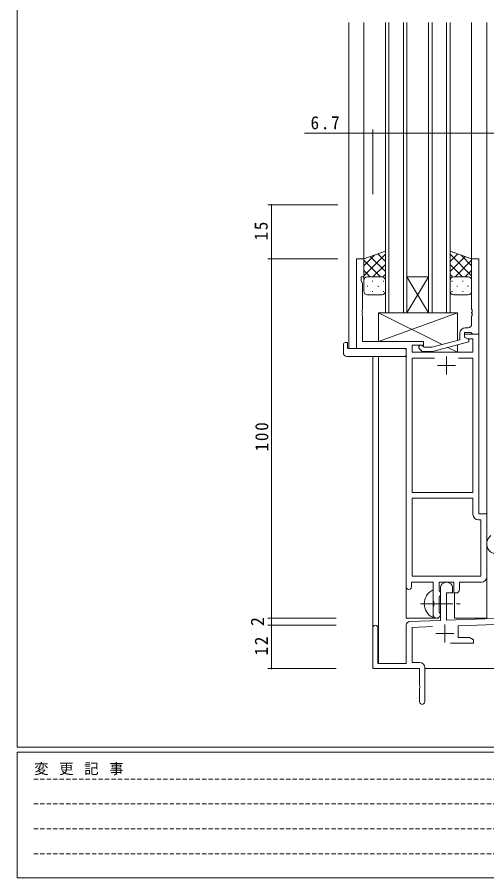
# Model space of a CAD drawing. Units: millimetres on the paper. Extents: x -420 to 373, y -297 to 267.
# Drawn here: x -417.7 to -287.1, y -297 to -57.5 of the extents above; entities that cross this region are included whole.
import ezdxf
from ezdxf.enums import TextEntityAlignment as Align

# ---------------------------------------------------------------- set-up
doc = ezdxf.new("R2010")
doc.units = ezdxf.units.MM
doc.linetypes.add('CHAIN2', pattern=[12, 9, -1, 1, -1])
doc.linetypes.add('DASHED1', pattern=[1.8, 1.2, -0.6])
for name, color, linetype, lineweight in [('0-1_YKK_ZWAK', 7, 'Continuous', 9), ('0-3_YKK_12', 2, 'Continuous', 9), ('0-4_YKK_D', 6, 'Continuous', 9), ('0-6_YKK_13', 4, 'Continuous', 9), ('0-7_YKK_11', 7, 'Continuous', 9)]:
    doc.layers.add(name, color=color, linetype=linetype, lineweight=lineweight)
doc.styles.add('ＭＳ ゴシック', font='')
doc.styles.get('ＭＳ ゴシック').set_extended_font_data('MS Gothic')

msp = doc.modelspace()

# ---------------------------------------------------------------- linework, layer by layer
at = {"layer": '0-1_YKK_ZWAK'}
for p, q in [((-417.7, -260.6), (-417.7, 264.4)), ((352.3, -260.6), (-417.7, -260.6)), ((-417.7, -297), (-417.7, -262)), ((314.5, -262), (-417.7, -262)), ((-417.7, -297), (314.5, -297))]:
    msp.add_line(p, q, dxfattribs=at)
at = {"layer": '0-1_YKK_ZWAK', "linetype": 'DASHED1'}
for p, q in [((-413.101, -269.512), (-164.909, -269.512)), ((-413.101, -276.441), (-164.909, -276.441)), ((-413.101, -283.37), (-164.909, -283.37)), ((-413.101, -290.298), (-164.909, -290.298))]:
    msp.add_line(p, q, dxfattribs=at)
at = {"layer": '0-3_YKK_12'}
for p, q in [((-325.515, -58.975), (-325.515, -149.725)), ((-321.315, -58.975), (-321.315, -125.225)), ((-315.315, -58.975), (-315.315, -139.726)), ((-314.315, -139.726), (-314.315, -58.975)), ((-310.315, -58.975), (-310.315, -139.726)), ((-309.315, -139.726), (-309.315, -58.975)), ((-303.315, -58.975), (-303.315, -139.726)), ((-302.315, -139.726), (-302.315, -58.975)), ((-298.315, -58.975), (-298.315, -139.726)), ((-297.315, -139.726), (-297.315, -58.975)), ((-291.315, -58.975), (-291.315, -125.225)), ((-287.115, -58.975), (-287.115, -224.725)), ((-303.315, -139.726), (-309.315, -129.726)), ((-309.315, -139.726), (-303.315, -129.726)), ((-309.315, -129.726), (-303.315, -129.726)), ((-315.315, -139.726), (-309.315, -139.726)), ((-309.315, -139.726), (-303.315, -139.726)), ((-303.315, -139.726), (-297.315, -139.726)), ((-323.015, -149.725), (-325.515, -149.725)), ((-309.515, -224.725), (-309.515, -150.025)), ((-318.815, -151.913), (-318.815, -227.425)), ((-317.185, -151.913), (-317.185, -237.325)), ((-296.115, -224.725), (-296.115, -217.709)), ((-309.515, -224.725), (-300.514, -224.725)), ((-300.514, -224.725), (-300.514, -224.59)), ((-296.115, -224.725), (-287.115, -224.725)), ((-304.315, -238.725), (-248.815, -238.725))]:
    msp.add_line(p, q, dxfattribs=at)
at = {"layer": '0-4_YKK_D'}
for p, q in [((-325.515, -106.725), (-325.515, -88.725)), ((-318.815, -106.725), (-318.815, -88.725)), ((-318.815, -106.725), (-318.815, -88.725)), ((-318.815, -89.725), (-248.815, -89.725)), ((-328.515, -109.725), (-348.002, -109.725)), ((-347.002, -124.725), (-347.002, -109.725)), ((-328.515, -124.725), (-348.002, -124.725)), ((-329.015, -124.725), (-348.002, -124.725)), ((-347.002, -224.725), (-347.002, -124.725)), ((-329.015, -224.725), (-348.002, -224.725)), ((-329.015, -224.725), (-348.002, -224.725)), ((-347.002, -226.725), (-347.002, -224.725)), ((-329.015, -226.725), (-348.002, -226.725)), ((-329.015, -226.725), (-348.002, -226.725)), ((-347.002, -226.725), (-347.002, -238.725)), ((-329.015, -238.725), (-348.002, -238.725))]:
    msp.add_line(p, q, dxfattribs=at)
msp.add_lwpolyline([(-318.815, -89.725), (-325.515, -89.725), (-337.816, -89.725)], dxfattribs=at)
for centre, start, end in [((-325.515, -89.725), 0, 180), ((-325.515, -89.725), 180, 0), ((-318.815, -89.725), 0, 180), ((-318.815, -89.725), 0, 180), ((-318.815, -89.725), 180, 0), ((-318.815, -89.725), 180, 0), ((-347.002, -109.725), 90, 270), ((-347.002, -109.725), 270, 90), ((-347.002, -124.725), 90, 270), ((-347.002, -124.725), 90, 270), ((-347.002, -124.725), 270, 90), ((-347.002, -124.725), 270, 90), ((-347.002, -224.725), 90, 270), ((-347.002, -224.725), 90, 270), ((-347.002, -224.725), 270, 90), ((-347.002, -224.725), 270, 90), ((-347.002, -226.725), 90, 270), ((-347.002, -226.725), 90, 270), ((-347.002, -226.725), 270, 90), ((-347.002, -226.725), 270, 90), ((-347.002, -238.725), 90, 270), ((-347.002, -238.725), 270, 90)]:
    msp.add_arc(centre, 0.106, start, end, dxfattribs=at)
at = {"layer": '0-6_YKK_13'}
for p, q in [((-315.316, -122.582), (-321.316, -124.725)), ((-321.316, -129.457), (-315.316, -123.457)), ((-321.316, -126.629), (-318.356, -123.668)), ((-315.316, -128.277), (-319.512, -124.081)), ((-315.316, -125.448), (-317.428, -123.337)), ((-315.316, -130.947), (-315.316, -122.582)), ((-297.315, -122.582), (-291.315, -124.725)), ((-297.315, -130.947), (-297.315, -122.582)), ((-297.315, -125.448), (-295.203, -123.337)), ((-291.315, -129.457), (-297.315, -123.457)), ((-297.315, -128.277), (-293.119, -124.081)), ((-291.315, -126.629), (-294.276, -123.668)), ((-321.316, -124.725), (-321.316, -130.725)), ((-316.696, -129.725), (-321.316, -125.105)), ((-318.756, -129.725), (-315.316, -126.285)), ((-293.875, -129.725), (-297.315, -126.285)), ((-295.935, -129.725), (-291.315, -125.105)), ((-291.315, -124.725), (-291.315, -130.725)), ((-319.525, -129.725), (-321.316, -127.934)), ((-315.985, -129.782), (-315.316, -129.114)), ((-296.647, -129.782), (-297.315, -129.114)), ((-293.107, -129.725), (-291.315, -127.934)), ((-321.316, -133.725), (-321.316, -130.725)), ((-320.316, -129.725), (-316.716, -129.725)), ((-319.916, -129.725), (-316.316, -129.725)), ((-318.981, -130.947), (-318.781, -130.947)), ((-315.951, -130.947), (-315.751, -130.947)), ((-315.316, -130.725), (-315.316, -133.725)), ((-297.315, -130.725), (-297.315, -133.725)), ((-296.68, -130.947), (-296.88, -130.947)), ((-292.715, -129.725), (-296.315, -129.725)), ((-292.315, -129.725), (-295.915, -129.725)), ((-293.65, -130.947), (-293.85, -130.947)), ((-291.315, -133.725), (-291.315, -130.725)), ((-320.396, -132.362), (-320.196, -132.362)), ((-318.981, -133.777), (-318.781, -133.777)), ((-317.366, -132.362), (-317.166, -132.362)), ((-315.951, -133.777), (-315.751, -133.777)), ((-296.68, -133.777), (-296.88, -133.777)), ((-295.265, -132.362), (-295.465, -132.362)), ((-293.65, -133.777), (-293.85, -133.777)), ((-292.235, -132.362), (-292.435, -132.362)), ((-316.316, -134.725), (-320.316, -134.725)), ((-296.315, -134.725), (-292.315, -134.725)), ((-299.537, -148.564), (-317.215, -139.725)), ((-317.215, -147.725), (-295.215, -139.725)), ((-326.002, -148.033), (-325.815, -148.033)), ((-325.815, -148.033), (-325.815, -148.533)), ((-327.002, -150.913), (-327.002, -148.538)), ((-325.815, -149.425), (-325.815, -148.533)), ((-325.515, -149.725), (-310.015, -149.725)), ((-309.515, -150.225), (-309.515, -150.913)), ((-295.215, -150.725), (-297.919, -149.373)), ((-326.002, -151.913), (-310.015, -151.913)), ((-309.515, -150.913), (-309.515, -151.413)), ((-302.015, -224.321), (-302.015, -217.13))]:
    msp.add_line(p, q, dxfattribs=at)
at = {"layer": '0-6_YKK_13', "linetype": 'CHAIN2'}
msp.add_line((-305.515, -220.725), (-293.527, -220.725), dxfattribs=at)
at = {"layer": '0-6_YKK_13'}
for points in [[(-317.215, -147.725), (-317.215, -139.725), (-295.215, -139.725), (-295.215, -147.406)], [(-304.715, -149.177), (-304.715, -147.725), (-317.215, -147.725)], [(-295.215, -148.649), (-295.215, -150.725), (-304.715, -150.725), (-304.715, -150.525)]]:
    msp.add_lwpolyline(points, dxfattribs=at)
for centre, radius, start, end in [((-320.316, -130.725), 1, 89.99998, 179.99998), ((-320.316, -130.725), 1, 89.99998, 179.99998), ((-316.316, -130.725), 1, 359.99998, 89.99998), ((-316.316, -130.725), 1, 359.99998, 89.99998), ((-296.315, -130.725), 1, 89.99998, 179.99998), ((-296.315, -130.725), 1, 89.99998, 179.99998), ((-292.315, -130.725), 1, 359.99998, 89.99998), ((-292.315, -130.725), 1, 359.99998, 89.99998), ((-320.316, -133.725), 1, 179.99998, 269.99998), ((-316.316, -133.725), 1, 269.99998, 359.99998), ((-296.315, -133.725), 1, 179.99998, 269.99998), ((-292.315, -133.725), 1, 269.99998, 359.99998), ((-326.538, -148.521), 0.462, 136.9505, 182.04652), ((-326.233, -149.164), 1.153, 78.49471, 123.87698), ((-325.515, -149.425), 0.3, 180, 270), ((-310.015, -150.225), 0.5, 0, 90), ((-326.002, -150.913), 1, 180, 269.99493), ((-310.015, -151.413), 0.5, 269.99889, 0), ((-284.23, -204.046), 2.885, 126.45192, 263.90388), ((-300.315, -220.725), 4.2, 117.28096, 242.71902), ((-302.169, -217.13), 0.154, 0, 117.28096), ((-302.169, -224.321), 0.154, 242.71902, 0)]:
    msp.add_arc(centre, radius, start, end, dxfattribs=at)
at = {"layer": '0-7_YKK_11'}
for p, q in [((-292.315, -143.925), (-293.115, -143.925)), ((-298.315, -151.925), (-298.315, -156.925)), ((-294.964, -152.355), (-290.945, -152.355)), ((-300.815, -154.425), (-295.815, -154.425)), ((-307.885, -213.095), (-307.885, -191.355)), ((-298.815, -226.525), (-298.815, -231.525)), ((-301.315, -229.025), (-296.315, -229.025)), ((-304.315, -238.595), (-304.315, -247.975))]:
    msp.add_line(p, q, dxfattribs=at)
for points in [[(-309.515, -215.975), (-309.515, -149.725), (-323.315, -149.725), (-323.315, -124.725), (-321.315, -124.725), (-321.315, -129.725), (-322.015, -129.725), (-322.015, -130.73), (-321.685, -131.637), (-321.685, -138.767), (-321.805, -138.95), (-321.805, -139.5), (-321.685, -139.684), (-321.685, -139.767), (-321.805, -139.95), (-321.805, -140.5), (-321.685, -140.684), (-321.685, -147.725), (-304.715, -147.725), (-304.715, -148.725), (-307.885, -148.725), (-307.885, -150.725), (-290.945, -150.725), (-290.945, -147.025), (-292.449, -147.025), (-293.315, -146.525), (-293.315, -145.725), (-289.315, -145.725), (-289.315, -195.725), (-287.115, -195.725), (-287.115, -213.225)], [(-289.315, -145.725), (-289.315, -124.725), (-291.315, -124.725), (-291.315, -138.767), (-291.195, -138.95), (-291.195, -139.5), (-291.315, -139.684), (-291.315, -139.767), (-291.195, -139.95), (-291.195, -140.5), (-291.315, -140.684), (-291.315, -142.925)], [(-305.839, -149.75), (-305.063, -150.525), (-302.218, -150.525), (-292.115, -147.818), (-292.115, -147.218), (-293.315, -146.525), (-293.315, -145.225), (-291.515, -145.225), (-291.315, -145.425), (-291.015, -145.725), (-289.315, -145.725)], [(-294.615, -145.425), (-294.615, -147.246), (-302.376, -149.325), (-304.566, -149.325), (-304.991, -148.901)], [(-294.964, -152.355), (-290.945, -152.355), (-290.945, -189.725), (-307.885, -189.725), (-307.885, -152.355), (-301.665, -152.355)], [(-307.885, -213.095), (-307.885, -191.355), (-290.945, -191.355), (-290.945, -195.855)], [(-289.445, -197.355), (-288.745, -197.355), (-288.745, -213.095), (-307.885, -213.095)], [(-302.015, -223.725), (-302.015, -221.396), (-301.872, -221.204), (-301.872, -220.246), (-302.015, -220.054), (-302.015, -214.725), (-308.015, -214.725), (-308.015, -215.975)], [(-295.685, -217.725), (-296.315, -217.725), (-296.315, -214.725), (-300.385, -214.725), (-300.385, -217.042), (-300.237, -217.236), (-300.015, -217.525), (-300.015, -218.425), (-300.237, -218.715), (-300.385, -218.908), (-300.385, -223.042), (-300.237, -223.236), (-300.015, -223.525), (-300.015, -223.725)], [(-288.615, -214.725), (-294.685, -214.725), (-294.685, -216.725)], [(-308.55, -225.692), (-300.015, -225.394), (-300.015, -216.425)], [(-296.615, -216.425), (-296.615, -217.725), (-298.315, -217.725), (-298.315, -225.334), (-277.024, -224.591)], [(-305.815, -247.975), (-305.815, -244.184), (-305.695, -244), (-305.695, -243.45), (-305.815, -243.267), (-305.815, -238.725), (-318.815, -238.725), (-318.815, -227.425)], [(-317.415, -227.425), (-317.415, -237.325), (-309.515, -237.325), (-309.515, -226.691)], [(-302.247, -227.102), (-307.885, -227.299), (-307.885, -237.095), (-305.815, -237.095)], [(-276.968, -226.22), (-295.115, -226.853), (-295.115, -230.095), (-291.906, -230.095), (-290.815, -230.725), (-290.815, -231.725), (-297.165, -231.725)]]:
    msp.add_lwpolyline(points, dxfattribs=at)
for centre, radius, start, end in [((-292.315, -142.925), 1, 270, 359.99998), ((-293.115, -145.425), 1.5, 90, 179.99998), ((-305.415, -149.325), 0.6, 44.99998, 225), ((-289.445, -195.855), 1.5, 180, 269.99998), ((-298.315, -216.425), 1.7, 359.99998, 180), ((-288.615, -213.225), 1.5, 270, 359.99998), ((-308.765, -215.975), 0.75, 179.99998, 0), ((-295.685, -216.725), 1, 270, 359.99998), ((-301.015, -223.725), 1, 180, 269.99998), ((-301.015, -223.725), 1, 270, 359.99998), ((-318.115, -227.425), 0.7, 359.99998, 180), ((-308.515, -226.691), 1, 91.99997, 179.99998), ((-305.815, -238.595), 1.5, 0, 89.99998), ((-305.065, -247.975), 0.75, 179.99998, 0)]:
    msp.add_arc(centre, radius, start, end, dxfattribs=at)

# ---------------------------------------------------------------- texts
at = {"layer": '0-1_YKK_ZWAK', "insert": (-412.986, -268.447), "char_height": 2.933, "attachment_point": 7, "style": 'ＭＳ ゴシック'}
msp.add_mtext('\\T1.16;変\\~更\\~記\\~事', dxfattribs=at)
at = {"layer": '0-4_YKK_D', "color": 3, "style": 'ＭＳ ゴシック'}
msp.add_text('2', height=3.666, rotation=90, dxfattribs=at).set_placement((-348.002, -226.925), align=Align.BOTTOM_LEFT)
at = {"layer": '0-4_YKK_D', "color": 3, "insert": (-336.115, -88.725), "char_height": 3.666, "attachment_point": 7, "style": 'ＭＳ ゴシック'}
msp.add_mtext('\\T1.21;\\W0.95;6.7', dxfattribs=at)
at = {"layer": '0-4_YKK_D', "color": 3, "char_height": 3.666, "attachment_point": 7, "rotation": 90, "style": 'ＭＳ ゴシック'}
for s, insert in [('\\T1.21;\\W0.95;15', (-348.002, -119.625)), ('\\T1.21;\\W0.95;100', (-347.802, -178.325)), ('\\T1.21;\\W0.95;12', (-348.002, -235.125))]:
    msp.add_mtext(s, dxfattribs=dict(at, insert=insert))

doc.saveas('drawing.dxf')
